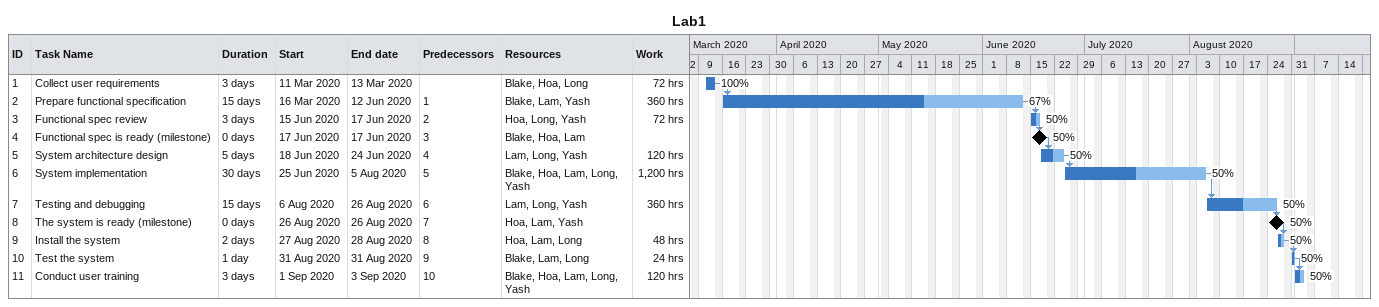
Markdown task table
Lab1

| ID | Task | Duration | Start | Finish | Predecessors | Resources | % complete | Work (h) |
|---|---|---|---|---|---|---|---|---|
| 1 | Collect user requirements | 3d | 2020-03-11 | 2020-03-13 |  | Blake, Hoa, Long | 100 | 72 |
| 2 | Prepare functional specification | 15d | 2020-03-16 | 2020-06-12 | 1 | Blake, Lam, Yash | 67 | 360 |
| 3 | Functional spec review | 3d | 2020-06-15 | 2020-06-17 | 2 | Hoa, Long, Yash | 50 | 72 |
| 4 | Functional spec is ready (milestone) | 0d | 2020-06-17 | 2020-06-17 | 3 | Blake, Hoa, Lam | 50 |  |
| 5 | System architecture design | 5d | 2020-06-18 | 2020-06-24 | 4 | Lam, Long, Yash | 50 | 120 |
| 6 | System implementation | 30d | 2020-06-25 | 2020-08-05 | 5 | Blake, Hoa, Lam, Long, Yash | 50 | 1200 |
| 7 | Testing and debugging | 15d | 2020-08-06 | 2020-08-26 | 6 | Lam, Long, Yash | 50 | 360 |
| 8 | The system is ready (milestone) | 0d | 2020-08-26 | 2020-08-26 | 7 | Hoa, Lam, Yash | 50 |  |
| 9 | Install the system | 2d | 2020-08-27 | 2020-08-28 | 8 | Hoa, Lam, Long | 50 | 48 |
| 10 | Test the system | 1d | 2020-08-31 | 2020-08-31 | 9 | Blake, Lam, Long | 50 | 24 |
| 11 | Conduct user training | 3d | 2020-09-01 | 2020-09-03 | 10 | Blake, Hoa, Lam, Long, Yash | 50 | 120 |
